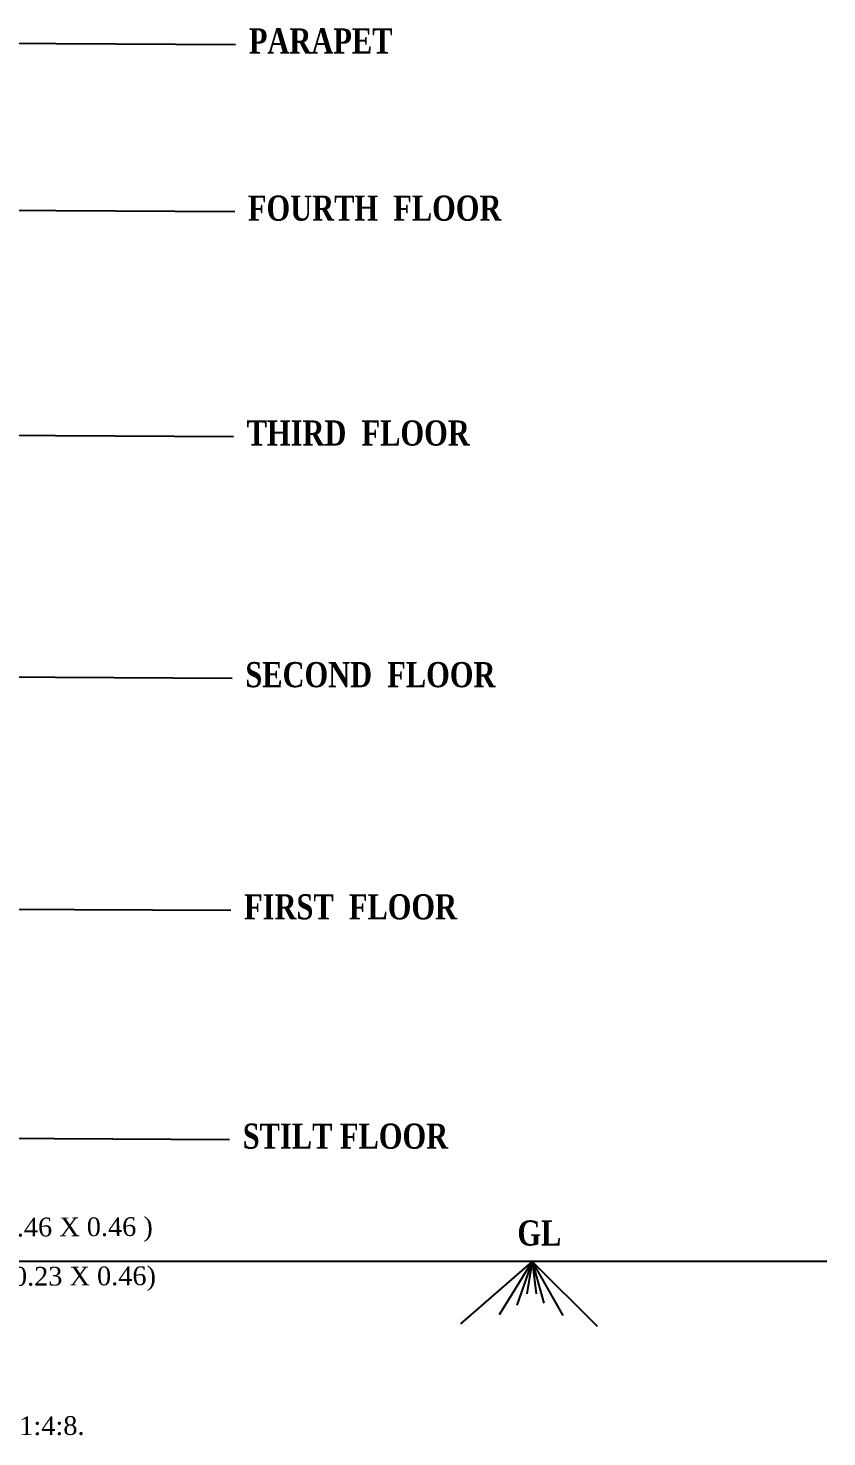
# Model space of a CAD drawing. Header units: metres. Extents: x 5 to 221, y 0 to 97.
# Drawn here: x 135.36 to 144.87, y 42.62 to 59.42 of the extents above; entities that cross this region are included whole.
import ezdxf

# ---------------------------------------------------------------- set-up
doc = ezdxf.new("R2010")
doc.units = ezdxf.units.M
doc.header["$LTSCALE"] = 0.015
doc.styles.get("Standard").update_dxf_attribs({"font": 'times.ttf'})
doc.styles.add('style4', font='timesbd.ttf', dxfattribs={"height": 0.25})

msp = doc.modelspace()

# ---------------------------------------------------------------- linework, layer by layer
at = {"lineweight": -2}
for p, q in [((129.878, 59.275), (137.828, 59.23)), ((129.935, 57.281), (137.817, 57.237)), ((129.992, 54.598), (137.802, 54.555)), ((130.05, 51.715), (137.786, 51.672)), ((130.136, 48.946), (137.771, 48.903)), ((130.107, 46.211), (137.755, 46.168)), ((141.361, 44.714), (140.508, 43.97)), ((141.361, 44.714), (140.969, 44.079)), ((141.361, 44.714), (141.181, 44.195)), ((141.361, 44.714), (141.3, 44.33)), ((141.361, 44.714), (142.138, 43.943)), ((141.361, 44.714), (141.728, 44.072)), ((141.361, 44.714), (141.502, 44.216)), ((141.361, 44.714), (141.41, 44.327))]:
    msp.add_line(p, q, dxfattribs=at)
msp.add_line((144.874, 44.714), (97.899, 44.714))

# ---------------------------------------------------------------- texts
at = {"ltscale": 0.2, "style": 'style4', "width": 0.8}
for s, p in [('PARAPET ', (137.986, 59.122)), ('FOURTH  FLOOR', (137.975, 57.128)), ('THIRD  FLOOR', (137.96, 54.446)), ('SECOND  FLOOR', (137.944, 51.564)), ('FIRST  FLOOR', (137.929, 48.795)), ('STILT FLOOR', (137.913, 46.06)), ('GL', (141.186, 44.905))]:
    msp.add_text(s, height=0.3, dxfattribs=at).set_placement(p)
for s, p in [('EARTH  BEAM  1:2:4, ( 0.46 X 0.46 )', (131.558, 44.995)), ('R.C.C. COLUMN 1:2:4.  (0.23 X 0.46)', (131.558, 44.408)), ('CEMENT CONCRETE 1:4:8.  ', (131.915, 42.627))]:
    msp.add_text(s, height=0.22328, rotation=0.278).set_placement(p)

doc.saveas('drawing.dxf')
